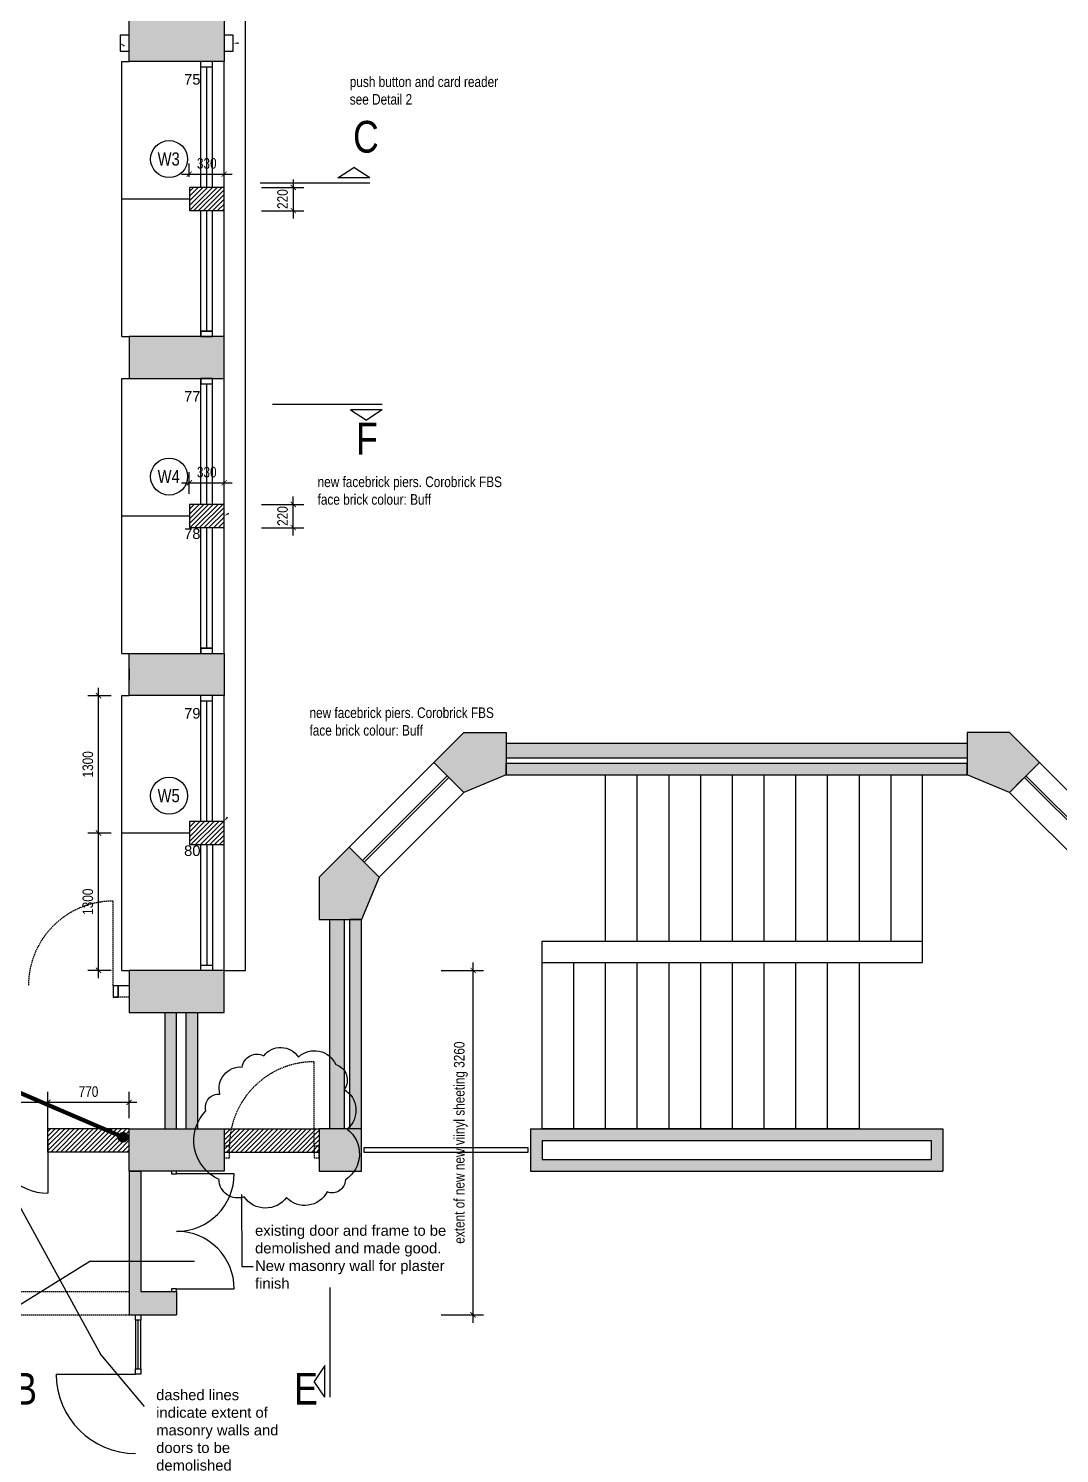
# Model space of a CAD drawing. Header units: millimetres. Extents: x -68315 to 81584, y -44830 to 67795.
# Drawn here: x -35633 to -25875, y 39273 to 52759 of the extents above; entities that cross this region are included whole.
import ezdxf

# ---------------------------------------------------------------- set-up
doc = ezdxf.new("R2010")
doc.units = ezdxf.units.MM
for name, pattern in [('DASHDOT2', [12.7, 6.35, -3.175, 0, -3.175]), ('HIDDEN2', [4.7625, 3.175, -1.5875]), ('PDASHED', [19.05, 12.7, -6.35])]:
    doc.linetypes.add(name, pattern=pattern)
for name, color, linetype in [('AUDIT_I_161205121455-0', 8, 'Continuous'), ('BRICK_WALLS_P4', 1, 'Continuous'), ('COLUMNS_P5', 5, 'Continuous'), ('DOORS_P2', 8, 'Continuous'), ('MSA-CONCRETE', 3, 'Continuous'), ('MSA-DEMOLISH', 8, 'HIDDEN2'), ('MSA-DIMS50', 8, 'Continuous'), ('MSA-DRAINAGE', 4, 'DASHDOT2'), ('MSA-ELEVATION 4', 8, 'Continuous'), ('MSA-FITTING', 5, 'Continuous'), ('MSA-HATCH', 8, 'Continuous'), ('MSA-HATCH ELEV1', 252, 'Continuous'), ('MSA-SECTION LINES', 2, 'Continuous'), ('MSA-TEXT D&W 50', 7, 'Continuous'), ('MSA-TEXT1', 4, 'Continuous'), ('MSA-WALL', 1, 'Continuous'), ('WINDOWS_P2', 4, 'Continuous')]:
    doc.layers.add(name, color=color, linetype=linetype)
doc.layers.get('0').off()
doc.styles.add('Arial 1in100 3mm', font='arial.ttf', dxfattribs={"width": 0.8, "height": 300})
doc.styles.add('Arial 1in50 2mm', font='arial.ttf', dxfattribs={"width": 0.8, "height": 100})
doc.dimstyles.new('DIM-50', dxfattribs={"dimtxt": 100, "dimasz": 50, "dimexe": 100, "dimexo": 100, "dimgap": 50, "dimtad": 1, "dimdec": 0, "dimrnd": 5, "dimzin": 0, "dimdsep": 46, "dimtxsty": 'Arial 1in50 2mm', "dimblk": 'ARCHTICK', "dimcen": 0.09, "dimdle": 75, "dimclrd": 256, "dimclre": 256, "dimclrt": 256, "dimadec": 0, "dimazin": 0, "dimtfac": 1, "dimtdec": 0, "dimtix": 1, "dimtmove": 2, "dimatfit": 3, "dimfxl": 300, "dimfxlon": 1, "dimtolj": 1, "dimtzin": 0, "dimarcsym": 0})

# ---------------------------------------------------------------- blocks, each defined once
blk = doc.blocks.new('_ArchTick')
at = {"color": 0, "linetype": 'ByBlock', "const_width": 0.15}
blk.add_lwpolyline([(-0.5, -0.5), (0.5, 0.5)], dxfattribs=at)
blk = doc.blocks.new('*D4')
at = {"layer": 'MSA-DIMS50', "lineweight": -2, "ltscale": 0.2}
for p, q in [((-34851, 46445), (-35070, 46445)), ((-34970, 45070), (-34970, 46520)), ((-34851, 45145), (-35070, 45145))]:
    blk.add_line(p, q, dxfattribs=at)
at = {"layer": 'MSA-DIMS50', "lineweight": -2, "xscale": 50, "yscale": 50, "zscale": 50}
for p, rotation in [((-34970, 46445), 90), ((-34970, 45145), 270)]:
    blk.add_blockref('_ArchTick', p, dxfattribs=dict(at, rotation=rotation))
at = {"layer": 'MSA-DIMS50', "linetype": 'Continuous', "insert": (-35071, 45795), "char_height": 100, "attachment_point": 5, "rotation": 90, "style": 'Arial 1in50 2mm'}
blk.add_mtext('\\A1;1300', dxfattribs=at)
blk = doc.blocks.new('*D22')
at = {"layer": 'MSA-DIMS50', "lineweight": -2, "ltscale": 0.2}
for p, q in [((-34851, 46445), (-35070, 46445)), ((-34970, 45070), (-34970, 46520)), ((-34851, 45145), (-35070, 45145))]:
    blk.add_line(p, q, dxfattribs=at)
at = {"layer": 'MSA-DIMS50', "lineweight": -2, "xscale": 50, "yscale": 50, "zscale": 50}
for p, rotation in [((-34970, 46445), 90), ((-34970, 45145), 270)]:
    blk.add_blockref('_ArchTick', p, dxfattribs=dict(at, rotation=rotation))
at = {"layer": 'MSA-DIMS50', "linetype": 'Continuous', "insert": (-35071, 45795), "char_height": 100, "attachment_point": 5, "rotation": 90, "style": 'Arial 1in50 2mm'}
blk.add_mtext('\\A1;1300', dxfattribs=at)
blk = doc.blocks.new('*D30')
at = {"layer": 'MSA-DIMS50', "lineweight": -2, "ltscale": 0.2}
for p, q in [((-35450, 42445), (-35450, 42696)), ((-34681, 42445), (-34681, 42696)), ((-34606, 42596), (-35525, 42596))]:
    blk.add_line(p, q, dxfattribs=at)
at = {"layer": 'MSA-DIMS50', "lineweight": -2, "xscale": 50, "yscale": 50, "zscale": 50, "rotation": 180}
blk.add_blockref('_ArchTick', (-35450, 42596), dxfattribs=at)
at = {"layer": 'MSA-DIMS50', "lineweight": -2, "xscale": 50, "yscale": 50, "zscale": 50}
blk.add_blockref('_ArchTick', (-34681, 42596), dxfattribs=at)
at = {"layer": 'MSA-DIMS50', "linetype": 'Continuous', "insert": (-35065, 42697), "char_height": 100, "attachment_point": 5, "style": 'Arial 1in50 2mm'}
blk.add_mtext('\\A1;770', dxfattribs=at)
blk = doc.blocks.new('*D35')
at = {"layer": 'MSA-DIMS50', "lineweight": -2, "ltscale": 0.2}
for p, q in [((-36950, 42445), (-36950, 42696)), ((-35450, 42296), (-35450, 42696)), ((-35375, 42596), (-37025, 42596))]:
    blk.add_line(p, q, dxfattribs=at)
at = {"layer": 'MSA-DIMS50', "lineweight": -2, "xscale": 50, "yscale": 50, "zscale": 50, "rotation": 180}
blk.add_blockref('_ArchTick', (-36950, 42596), dxfattribs=at)
at = {"layer": 'MSA-DIMS50', "lineweight": -2, "xscale": 50, "yscale": 50, "zscale": 50}
blk.add_blockref('_ArchTick', (-35450, 42596), dxfattribs=at)
at = {"layer": 'MSA-DIMS50', "linetype": 'Continuous', "insert": (-36200, 42697), "char_height": 100, "attachment_point": 5, "style": 'Arial 1in50 2mm'}
blk.add_mtext('\\A1;1500', dxfattribs=at)
blk = doc.blocks.new('*D57')
at = {"layer": 'MSA-DIMS50', "lineweight": -2, "ltscale": 0.2}
for p, q in [((-31726, 43845), (-31326, 43845)), ((-31426, 43920), (-31426, 40510)), ((-31726, 40585), (-31326, 40585))]:
    blk.add_line(p, q, dxfattribs=at)
at = {"layer": 'MSA-DIMS50', "lineweight": -2, "xscale": 50, "yscale": 50, "zscale": 50}
for p, rotation in [((-31426, 43845), 90), ((-31426, 40585), 270)]:
    blk.add_blockref('_ArchTick', p, dxfattribs=dict(at, rotation=rotation))
at = {"layer": 'MSA-DIMS50', "linetype": 'Continuous', "insert": (-31541, 42215), "char_height": 100, "attachment_point": 5, "rotation": 90, "style": 'Arial 1in50 2mm'}
blk.add_mtext('\\A1;extent of new new viinyl sheeting 3260', dxfattribs=at)
blk = doc.blocks.new('*D63')
at = {"layer": 'MSA-DIMS50', "lineweight": -2, "ltscale": 0.2}
for p, q in [((-34111, 51355), (-34111, 51481)), ((-33781, 51355), (-33781, 51481)), ((-34186, 51381), (-33706, 51381))]:
    blk.add_line(p, q, dxfattribs=at)
at = {"layer": 'MSA-DIMS50', "lineweight": -2, "xscale": 50, "yscale": 50, "zscale": 50, "rotation": 180}
blk.add_blockref('_ArchTick', (-34111, 51381), dxfattribs=at)
at = {"layer": 'MSA-DIMS50', "lineweight": -2, "xscale": 50, "yscale": 50, "zscale": 50}
blk.add_blockref('_ArchTick', (-33781, 51381), dxfattribs=at)
at = {"layer": 'MSA-DIMS50', "linetype": 'Continuous', "insert": (-33946, 51482), "char_height": 100, "attachment_point": 5, "style": 'Arial 1in50 2mm'}
blk.add_mtext('\\A1;330', dxfattribs=at)
blk = doc.blocks.new('*D64')
at = {"layer": 'MSA-DIMS50', "lineweight": -2, "ltscale": 0.2}
for p, q in [((-34111, 48355), (-34111, 48559)), ((-33781, 48355), (-33781, 48559)), ((-34186, 48459), (-33706, 48459))]:
    blk.add_line(p, q, dxfattribs=at)
at = {"layer": 'MSA-DIMS50', "lineweight": -2, "xscale": 50, "yscale": 50, "zscale": 50, "rotation": 180}
blk.add_blockref('_ArchTick', (-34111, 48459), dxfattribs=at)
at = {"layer": 'MSA-DIMS50', "lineweight": -2, "xscale": 50, "yscale": 50, "zscale": 50}
blk.add_blockref('_ArchTick', (-33781, 48459), dxfattribs=at)
at = {"layer": 'MSA-DIMS50', "linetype": 'Continuous', "insert": (-33946, 48560), "char_height": 100, "attachment_point": 5, "style": 'Arial 1in50 2mm'}
blk.add_mtext('\\A1;330', dxfattribs=at)
blk = doc.blocks.new('*D65')
at = {"layer": 'MSA-DIMS50', "lineweight": -2, "ltscale": 0.2}
for p, q in [((-33427, 51255), (-33027, 51255)), ((-33127, 51330), (-33127, 50960)), ((-33427, 51035), (-33027, 51035))]:
    blk.add_line(p, q, dxfattribs=at)
at = {"layer": 'MSA-DIMS50', "lineweight": -2, "xscale": 50, "yscale": 50, "zscale": 50}
for p, rotation in [((-33127, 51255), 270), ((-33127, 51035), 90)]:
    blk.add_blockref('_ArchTick', p, dxfattribs=dict(at, rotation=rotation))
at = {"layer": 'MSA-DIMS50', "linetype": 'Continuous', "insert": (-33228, 51145), "char_height": 100, "attachment_point": 5, "rotation": 90, "style": 'Arial 1in50 2mm'}
blk.add_mtext('\\A1;220', dxfattribs=at)
blk = doc.blocks.new('*D66')
at = {"layer": 'MSA-DIMS50', "lineweight": -2, "ltscale": 0.2}
for p, q in [((-33127, 47960), (-33127, 48330)), ((-33427, 48255), (-33027, 48255)), ((-33427, 48035), (-33027, 48035))]:
    blk.add_line(p, q, dxfattribs=at)
at = {"layer": 'MSA-DIMS50', "lineweight": -2, "xscale": 50, "yscale": 50, "zscale": 50}
for p, rotation in [((-33127, 48255), 270), ((-33127, 48035), 90)]:
    blk.add_blockref('_ArchTick', p, dxfattribs=dict(at, rotation=rotation))
at = {"layer": 'MSA-DIMS50', "linetype": 'Continuous', "insert": (-33228, 48145), "char_height": 100, "attachment_point": 5, "rotation": 90, "style": 'Arial 1in50 2mm'}
blk.add_mtext('\\A1;220', dxfattribs=at)
blk = doc.blocks.new('*D82')
at = {"layer": 'MSA-DIMS50', "lineweight": -2, "ltscale": 0.2}
for p, q in [((-34970, 43770), (-34970, 45220)), ((-34851, 45145), (-35070, 45145)), ((-34851, 43845), (-35070, 43845))]:
    blk.add_line(p, q, dxfattribs=at)
at = {"layer": 'MSA-DIMS50', "lineweight": -2, "xscale": 50, "yscale": 50, "zscale": 50}
for p, rotation in [((-34970, 45145), 90), ((-34970, 43845), 270)]:
    blk.add_blockref('_ArchTick', p, dxfattribs=dict(at, rotation=rotation))
at = {"layer": 'MSA-DIMS50', "linetype": 'Continuous', "insert": (-35071, 44495), "char_height": 100, "attachment_point": 5, "rotation": 90, "style": 'Arial 1in50 2mm'}
blk.add_mtext('\\A1;1300', dxfattribs=at)

msp = doc.modelspace()

# ---------------------------------------------------------------- hatches: boundary and pattern name
at = {"layer": 'MSA-ELEVATION 4', "ltscale": 0.2}
h = msp.add_hatch(color=10, dxfattribs=at)
h.dxf.hatch_style = 1
edge = h.paths.add_edge_path()
edge.add_arc((-34738.2, 42266.5), 46.3, 0, 360)
at = {"layer": 'MSA-HATCH', "ltscale": 0.2}
h = msp.add_hatch(dxfattribs=at)
h.set_pattern_fill('ANSI31', color=10, scale=10)
h.set_pattern_definition([(45, (-111707.39, 24448.607), (-22.45064, 22.45064), [])])
h.paths.add_polyline_path([(-33890.6, 45035.5), (-33780.6, 45035.5), (-33780.6, 45255.5), (-34110.6, 45255.5), (-34110.6, 45035.5)])
h.paths.add_polyline_path([(-34110.6, 48035.5), (-33780.6, 48035.5), (-33780.6, 48255.5), (-34110.6, 48255.5)])
h.paths.add_polyline_path([(-34110.6, 51035.5), (-33780.6, 51035.5), (-33780.6, 51255.5), (-34110.6, 51255.5)])
h.paths.add_polyline_path([(-34110.6, 57010.5), (-33780.6, 57010.5), (-33780.6, 57230.5), (-34110.6, 57230.5)])
h = msp.add_hatch(dxfattribs=at)
h.set_pattern_fill('ANSI31', color=10, scale=10)
h.set_pattern_definition([(45, (-111886.89, -101378.395), (-22.45064, 22.45064), [])])
h.paths.add_polyline_path([(-36949.6, 42143), (-37169.6, 42143), (-37169.6, 40805.5), (-37059.6, 40805.5), (-37059.6, 42143)])
h.paths.add_polyline_path([(-34680.6, 42345.5), (-35449.6, 42345.5), (-35449.6, 42125.5), (-35149.6, 42125.5), (-34680.6, 42125.5)])
h.paths.add_polyline_path([(-36949.6, 42345.5), (-37169.6, 42345.5), (-37169.6, 42143), (-36949.6, 42143)])
h = msp.add_hatch(dxfattribs=at)
h.set_pattern_fill('ANSI31', color=10, scale=10)
h.set_pattern_definition([(45, (-114407.39, -105918.393), (-22.4506403, 22.4506403), [])])
h.paths.add_polyline_path([(-32930.6, 42345.5), (-33713.4, 42345.5, 0.0520031), (-33730.6, 42180.4), (-33730.6, 42125.4), (-32930.6, 42125.4), (-32930.6, 42180.4)])
h.paths.add_polyline_path([(-32880.6, 42180.4), (-32930.6, 42180.4), (-32930.6, 42125.4), (-32880.6, 42125.4)])
h.paths.add_polyline_path([(-32880.6, 42345.5), (-32930.6, 42345.5), (-32930.6, 42180.4), (-32880.6, 42180.4)])
h.paths.add_polyline_path([(-33730.6, 42180.4), (-33780.6, 42180.4), (-33780.6, 42125.4), (-33730.6, 42125.4)])
h.paths.add_polyline_path([(-33713.4, 42345.5), (-33780.6, 42345.5), (-33780.6, 42180.4), (-33730.6, 42180.4, -0.0520031)])
at = {"layer": 'MSA-HATCH ELEV1', "ltscale": 0.2}
h = msp.add_hatch(color=256, dxfattribs=at)
h.dxf.hatch_style = 1
h.paths.add_polyline_path([(-45680.6, 58845.5), (-46580.6, 58845.5), (-46580.6, 58445.5), (-45680.6, 58445.5)])
h.paths.add_polyline_path([(-45680.6, 55845.5), (-46580.6, 55845.5), (-46580.6, 55445.5), (-45680.6, 55445.5)])
h.paths.add_polyline_path([(-45680.6, 52845.5), (-46580.6, 52845.5), (-46580.6, 52445.5), (-45680.6, 52445.5)])
h.paths.add_polyline_path([(-45680.6, 49845.5), (-46580.6, 49845.5), (-46580.6, 49445.5), (-45680.6, 49445.5)])
h.paths.add_polyline_path([(-45680.6, 46845.5), (-46580.6, 46845.5), (-46580.6, 46445.5), (-45806.6, 46445.5), (-45806.6, 46445.5), (-45730.6, 46445.5), (-45680.6, 46445.5)])
h.paths.add_polyline_path([(-45680.6, 43845.5), (-45730.6, 43845.5), (-45730.6, 43845.5), (-45806.6, 43845.5), (-46580.6, 43845.5), (-46580.6, 43445.5), (-45806.6, 43445.5), (-45806.6, 43445.5), (-45730.6, 43445.5), (-45680.6, 43445.5)])
h.paths.add_polyline_path([(-45680.6, 40845.5), (-46580.6, 40845.5), (-46580.6, 40445.5), (-45680.6, 40445.5)])
h.paths.add_polyline_path([(-33780.6, 42345.5), (-34680.6, 42345.5), (-34680.6, 41945.5), (-33780.6, 41945.5)])
h.paths.add_polyline_path([(-33780.6, 43845.5), (-34680.6, 43845.5), (-34680.6, 43445.5), (-33780.6, 43445.5)])
h.paths.add_polyline_path([(-33780.6, 46845.5), (-34680.6, 46845.5), (-34680.6, 46445.5), (-33780.6, 46445.5)])
h.paths.add_polyline_path([(-33780.6, 49845.5), (-34680.6, 49845.5), (-34680.6, 49445.5), (-33780.6, 49445.5)])
h.paths.add_polyline_path([(-33780.6, 52845.5), (-34680.6, 52845.5), (-34680.6, 52445.5), (-33780.6, 52445.5)])
h.paths.add_polyline_path([(-33780.6, 55845.5), (-34680.6, 55845.5), (-34680.6, 55445.5), (-33780.6, 55445.5)])
h.paths.add_polyline_path([(-33930.6, 58845.5), (-34830.6, 58845.5), (-34830.6, 58445.5), (-33930.6, 58445.5)])
h = msp.add_hatch(color=256, dxfattribs=at)
h.dxf.hatch_style = 1
h.paths.add_polyline_path([(-46580.6, 38100.5), (-46980.6, 38100.5), (-46980.6, 37800.5), (-46580.6, 37800.5)])
h.paths.add_polyline_path([(-45980.6, 38100.5), (-46580.6, 38100.5), (-46580.6, 37800.5), (-45980.6, 37800.5)])
h.paths.add_polyline_path([(-45980.6, 37745.5), (-46580.6, 37745.5), (-46580.6, 37445.5), (-46180.6, 37445.5), (-45980.6, 37445.5)])
h.paths.add_polyline_path([(-33780.6, 38100.5), (-38880.6, 38100.5), (-38880.6, 37800.5), (-33780.6, 37800.5)])
h.paths.add_polyline_path([(-33780.6, 37745.5), (-38880.6, 37745.5), (-38880.6, 37445.5), (-33780.6, 37445.5)])
h.paths.add_polyline_path([(-32480.6, 37845.5), (-32880.6, 37845.5), (-32880.6, 37445.5), (-32770.6, 37445.5), (-32480.6, 37445.5)])
h.paths.add_polyline_path([(-32480.6, 42345.5), (-32880.6, 42345.5), (-32880.6, 41945.5), (-32480.6, 41945.5)])
h.paths.add_polyline_path([(-32640.6, 44328.3), (-32780.6, 44328.3), (-32780.6, 42345.5), (-32640.6, 42345.5)])
h.paths.add_polyline_path([(-32480.6, 44328.3), (-32590.6, 44328.3), (-32590.6, 42345.5), (-32480.6, 42345.5)])
h.paths.add_polyline_path([(-32314.9, 44728.3), (-32597.8, 45011.2), (-32880.6, 44728.3), (-32880.6, 44328.3), (-32480.6, 44328.3)])
h.paths.add_polyline_path([(-31113.5, 46095.5), (-31513.5, 46095.5), (-31796.3, 45812.6), (-31513.5, 45529.8), (-31113.5, 45695.5)])
h.paths.add_polyline_path([(-26747.8, 45995.5), (-31113.5, 45995.5), (-31113.5, 45855.5), (-26747.8, 45855.5)])
h.paths.add_polyline_path([(-26747.8, 45805.5), (-31113.5, 45805.5), (-31113.5, 45695.5), (-26747.8, 45695.5)])
h.paths.add_polyline_path([(-26064.9, 45812.6), (-26347.8, 46095.5), (-26747.8, 46095.5), (-26747.8, 45695.5), (-26347.8, 45529.8)])
h.paths.add_polyline_path([(-26980.6, 42345.5), (-30880.6, 42345.5), (-30880.6, 41945.5), (-26980.6, 41945.5)])
h.paths.add_polyline_path([(-27090.6, 42235.5), (-27090.6, 42055.5), (-30770.6, 42055.5), (-30770.6, 42235.5)], flags=16)
h.paths.add_polyline_path([(-24980.6, 42345.5), (-25380.6, 42345.5), (-25380.6, 41945.5), (-24980.6, 41945.5)])
h = msp.add_hatch(color=256, dxfattribs=at)
h.dxf.hatch_style = 1
h.paths.add_polyline_path([(-48730.6, 40805.5), (-48980.6, 40805.5), (-48980.6, 40585.5), (-48730.6, 40585.5)])
h.paths.add_polyline_path([(-47730.6, 40805.5), (-48730.6, 40805.5), (-48730.6, 40585.5), (-47730.6, 40585.5)])
h.paths.add_polyline_path([(-46580.6, 40805.5), (-47730.6, 40805.5), (-47730.6, 40585.5), (-46580.6, 40585.5)])
h.paths.add_polyline_path([(-40785.6, 40805.5), (-45680.6, 40805.5), (-45680.6, 40585.5), (-40785.6, 40585.5)])
h.paths.add_polyline_path([(-37059.6, 40805.5), (-37169.6, 40805.5), (-37169.6, 43700.5), (-37627.6, 43700.5), (-37627.6, 43590.5), (-37279.6, 43590.5), (-37279.6, 42915.5), (-38875.6, 42915.5), (-38875.6, 43590.5), (-38527.6, 43590.5), (-38527.6, 43700.5), (-38985.6, 43700.5), (-38985.6, 41905.5), (-38875.6, 41905.5), (-38875.6, 42805.5), (-37279.6, 42805.5), (-37279.6, 40805.5), (-39185.6, 40805.5), (-39185.6, 40585.5), (-37059.6, 40585.5)])
h.paths.add_polyline_path([(-34230.6, 40805.5), (-34280.6, 40805.5), (-34570.6, 40805.5), (-34570.6, 41945.5), (-34680.6, 41945.5), (-34680.6, 40585.5), (-34230.6, 40585.5)])
h.paths.add_polyline_path([(-34230.6, 43445.5), (-34340.6, 43445.5), (-34340.6, 42345.5), (-34230.6, 42345.5)])
h.paths.add_polyline_path([(-34030.6, 43445.5), (-34140.6, 43445.5), (-34140.6, 42345.5), (-34030.6, 42345.5)])

# ---------------------------------------------------------------- linework, layer by layer
at = {"layer": 'AUDIT_I_161205121455-0', "linetype": 'Continuous'}
for p, q in [((-30170.6, 45695.5), (-27170.6, 45695.5)), ((-30170.6, 44120.5), (-30170.6, 45695.5)), ((-29870.6, 44120.5), (-29870.6, 45695.5)), ((-29570.6, 44120.5), (-29570.6, 45695.5)), ((-29270.6, 44120.5), (-29270.6, 45695.5)), ((-28970.6, 44120.5), (-28970.6, 45695.5)), ((-28670.6, 44120.5), (-28670.6, 45695.5)), ((-28370.6, 44120.5), (-28370.6, 45695.5)), ((-28070.6, 44120.5), (-28070.6, 45695.5)), ((-27770.6, 45695.5), (-27770.6, 44120.5)), ((-27470.6, 45695.5), (-27470.6, 44120.5)), ((-27170.6, 44120.5), (-27170.6, 45695.5)), ((-30470.6, 42345.5), (-30470.6, 43920.5)), ((-30170.6, 42345.5), (-30170.6, 43920.5)), ((-29870.6, 42345.5), (-29870.6, 43920.5)), ((-29570.6, 42345.5), (-29570.6, 43920.5)), ((-29270.6, 42345.5), (-29270.6, 43920.5)), ((-28970.6, 42345.5), (-28970.6, 43920.5)), ((-28670.6, 42345.5), (-28670.6, 43920.5)), ((-28370.6, 42345.5), (-28370.6, 43920.5)), ((-28070.6, 42345.5), (-28070.6, 43920.5))]:
    msp.add_line(p, q, dxfattribs=at)
for points in [[(-30770.6, 43920.5), (-30770.6, 44120.5), (-27170.6, 44120.5)], [(-27770.6, 43920.5), (-27170.6, 43920.5), (-27170.6, 44120.5)], [(-27770.6, 42345.5), (-30770.6, 42345.5), (-30770.6, 43920.5), (-27770.6, 43920.5), (-27770.6, 42345.5)], [(-30905.6, 42170.5), (-30905.6, 42120.5), (-32455.6, 42120.5), (-32455.6, 42170.5), (-30905.6, 42170.5)]]:
    msp.add_lwpolyline(points, dxfattribs=at)
at = {"layer": 'BRICK_WALLS_P4', "linetype": 'Continuous'}
for p, q in [((-34680.6, 46700.5), (-34680.6, 46590.5)), ((-34680.6, 46700.5), (-34680.6, 46590.5)), ((-31113.5, 45805.5), (-26747.8, 45805.5)), ((-31113.5, 45695.5), (-31113.5, 45805.5)), ((-26747.8, 45695.5), (-26747.8, 45805.5)), ((-31113.5, 45695.5), (-26747.8, 45695.5)), ((-32590.6, 42345.5), (-32590.6, 44328.3)), ((-32480.6, 44328.3), (-32590.6, 44328.3)), ((-32480.6, 42345.5), (-32480.6, 44328.3)), ((-34340.6, 42345.5), (-34340.6, 43445.5)), ((-34340.6, 43445.5), (-34230.6, 43445.5)), ((-34230.6, 42345.5), (-34230.6, 43445.5)), ((-34140.6, 42345.5), (-34140.6, 43445.5)), ((-34140.6, 43445.5), (-34030.6, 43445.5)), ((-34030.6, 42345.5), (-34030.6, 43445.5)), ((-34340.6, 42345.5), (-34230.6, 42345.5)), ((-34140.6, 42345.5), (-34030.6, 42345.5)), ((-32480.6, 42345.5), (-32590.6, 42345.5)), ((-30880.6, 42345.5), (-26980.6, 42345.5)), ((-30880.6, 42345.5), (-30880.6, 41945.5)), ((-30770.6, 42235.5), (-27090.6, 42235.5)), ((-30770.6, 42235.5), (-30770.6, 42055.5)), ((-27090.6, 42235.5), (-27090.6, 42055.5)), ((-26980.6, 42345.5), (-26980.6, 41945.5)), ((-34680.6, 41945.5), (-34680.6, 40585.5)), ((-34680.6, 41945.5), (-34570.6, 41945.5)), ((-34570.6, 41945.5), (-34570.6, 40805.5)), ((-30880.6, 41945.5), (-26980.6, 41945.5)), ((-30770.6, 42055.5), (-27090.6, 42055.5)), ((-34570.6, 40805.5), (-34230.6, 40805.5)), ((-34230.6, 40805.5), (-34230.6, 40585.5)), ((-34680.6, 40585.5), (-34230.6, 40585.5))]:
    msp.add_line(p, q, dxfattribs=at)
at = {"layer": 'COLUMNS_P5', "linetype": 'Continuous'}
for p, q in [((-31513.5, 46095.5), (-31796.3, 45812.6)), ((-31513.5, 46095.5), (-31113.5, 46095.5)), ((-31113.5, 46095.5), (-31113.5, 45695.5)), ((-31113.5, 45995.5), (-26747.8, 45995.5)), ((-26747.8, 46095.5), (-26747.8, 45695.5)), ((-26347.8, 46095.5), (-26747.8, 46095.5)), ((-26347.8, 46095.5), (-26064.9, 45812.6)), ((-31113.5, 45855.5), (-26747.8, 45855.5)), ((-31796.3, 45812.6), (-31513.5, 45529.8)), ((-26064.9, 45812.6), (-26347.8, 45529.8)), ((-31113.5, 45695.5), (-31513.5, 45529.8)), ((-26347.8, 45529.8), (-26747.8, 45695.5)), ((-32880.6, 44728.3), (-32597.8, 45011.2)), ((-32597.8, 45011.2), (-32314.9, 44728.3)), ((-32880.6, 44728.3), (-32880.6, 44328.3)), ((-32314.9, 44728.3), (-32480.6, 44328.3)), ((-32880.6, 44478.3), (-32880.6, 44345.5)), ((-32880.6, 44328.3), (-32480.6, 44328.3)), ((-32780.6, 42345.5), (-32780.6, 44328.3)), ((-32640.6, 42345.5), (-32640.6, 44328.3))]:
    msp.add_line(p, q, dxfattribs=at)
for points in [[(-33780.6, 52845.5), (-33780.6, 52445.5), (-34680.6, 52445.5), (-34680.6, 52845.5), (-33780.6, 52845.5)], [(-33780.6, 52845.5), (-33780.6, 52445.5), (-34680.6, 52445.5), (-34680.6, 52845.5), (-33780.6, 52845.5)], [(-33780.6, 49445.5), (-33780.6, 49845.5), (-34680.6, 49845.5), (-34680.6, 49445.5), (-33780.6, 49445.5)], [(-33780.6, 49445.5), (-33780.6, 49845.5), (-34680.6, 49845.5), (-34680.6, 49445.5), (-33780.6, 49445.5)], [(-33780.6, 46845.5), (-33780.6, 46445.5), (-34680.6, 46445.5), (-34680.6, 46845.5), (-33780.6, 46845.5)], [(-33780.6, 46845.5), (-33780.6, 46445.5), (-34680.6, 46445.5), (-34680.6, 46845.5), (-33780.6, 46845.5)], [(-33780.6, 43445.5), (-33780.6, 43845.5), (-34680.6, 43845.5), (-34680.6, 43445.5), (-33780.6, 43445.5)], [(-33780.6, 42345.5), (-33780.6, 41945.5), (-34680.6, 41945.5), (-34680.6, 42345.5), (-33780.6, 42345.5)], [(-32480.6, 42345.5), (-32880.6, 42345.5), (-32880.6, 41945.5), (-32480.6, 41945.5), (-32480.6, 42345.5)]]:
    msp.add_lwpolyline(points, dxfattribs=at)
at = {"layer": 'DOORS_P2', "linetype": 'Continuous'}
for p, q in [((-33685.6, 41920.5), (-34230.6, 41920.5)), ((-34230.6, 40830.5), (-33685.6, 40830.5)), ((-34620.6, 40535.5), (-34620.6, 40073)), ((-34595.6, 40073), (-34595.6, 40535.5)), ((-34570.6, 40073), (-34570.6, 40535.5)), ((-35370.6, 40023), (-34620.6, 40023))]:
    msp.add_line(p, q, dxfattribs=at)
for points in [[(-34230.6, 41920.5), (-34230.6, 41945.5), (-34280.6, 41945.5), (-34280.6, 41920.5), (-34230.6, 41920.5)], [(-34230.6, 40805.5), (-34230.6, 40830.5), (-34280.6, 40830.5), (-34280.6, 40805.5), (-34230.6, 40805.5)], [(-34620.6, 40535.5), (-34620.6, 40585.5), (-34570.6, 40585.5), (-34570.6, 40535.5), (-34620.6, 40535.5)], [(-34620.6, 40023), (-34620.6, 40073), (-34570.6, 40073), (-34570.6, 40023), (-34620.6, 40023)]]:
    msp.add_lwpolyline(points, dxfattribs=at)
for centre, radius, start, end in [((-34230.6, 41920.5), 545, 270, 0), ((-34230.6, 40830.5), 545, 0, 90), ((-34620.6, 40023), 750, 180, 270)]:
    msp.add_arc(centre, radius, start, end, dxfattribs=at)
at = {"layer": 'MSA-CONCRETE', "ltscale": 0.2}
msp.add_lwpolyline([(-33953.7, 42516.2, -0.5205671), (-33821.4, 42674.8, -0.5205671), (-33609.7, 42930.4, -0.5205671), (-33406.9, 43036.2, -0.5205671), (-33077.6, 43024.4, -0.5205671), (-32724.1, 42953.6, -0.5205671), (-32644.7, 42718.6, -0.5205671), (-32618.3, 42342.6, -0.5205671), (-32633, 41863.7, -0.5205671), (-32806.4, 41749.1, -0.5205671), (-33191.5, 41696.2, -0.5205671), (-33591.3, 41702.1, -0.5205671), (-33829.5, 41866.6, -0.5205671)], format="xyb", close=True, dxfattribs=at)
at = {"layer": 'MSA-DEMOLISH', "linetype": 'PDASHED'}
for p, q in [((-34832.9, 43700.5), (-34832.9, 44500.5)), ((-34680.6, 43590.5), (-34832.9, 43590.5)), ((-32930.6, 42180.4), (-32930.6, 42980.4)), ((-37059.6, 40805.5), (-34680.6, 40805.5)), ((-37059.6, 40585.5), (-34680.6, 40585.5))]:
    msp.add_line(p, q, dxfattribs=at)
at = {"layer": 'MSA-DEMOLISH', "linetype": 'Continuous'}
for p, q in [((-34680.6, 43700.5), (-34832.9, 43700.5)), ((-34782.9, 43700.5), (-34782.9, 43590.5))]:
    msp.add_line(p, q, dxfattribs=at)
msp.add_lwpolyline([(-34782.9, 43700.5), (-34832.9, 43700.5), (-34832.9, 43590.5), (-34782.9, 43590.5), (-34782.9, 43700.5)], dxfattribs=at)
at = {"layer": 'MSA-DEMOLISH', "linetype": 'PDASHED'}
for points in [[(-33730.6, 42180.4), (-33780.6, 42180.4), (-33780.6, 42070.4), (-33730.6, 42070.4), (-33730.6, 42180.4)], [(-32880.6, 42180.4), (-32930.6, 42180.4), (-32930.6, 42070.4), (-32880.6, 42070.4), (-32880.6, 42180.4)]]:
    msp.add_lwpolyline(points, dxfattribs=at)
for centre in [(-34832.9, 43700.5), (-32930.6, 42180.4)]:
    msp.add_arc(centre, 800, 90, 180, dxfattribs=at)
at = {"layer": 'MSA-DRAINAGE', "color": 72, "lineweight": 200, "ltscale": 2, "const_width": 40}
msp.add_lwpolyline([(-36564.4, 43052.6), (-34738.2, 42266.5)], dxfattribs=at)
at = {"layer": 'MSA-ELEVATION 4', "linetype": 'Continuous'}
msp.add_line((-33580.6, 43845.5), (-33580.6, 58395.5), dxfattribs=at)
msp.add_line((-33580.6, 43845.5), (-33580.6, 58395.5), dxfattribs=at)
at = {"layer": 'MSA-ELEVATION 4', "ltscale": 0.2}
msp.add_line((-33780.6, 43845.5), (-33580.6, 43845.5), dxfattribs=at)
at = {"layer": 'MSA-ELEVATION 4', "color": 10, "ltscale": 0.2}
msp.add_circle((-34738.2, 42266.5), 46.3, dxfattribs=at)
at = {"layer": 'MSA-FITTING', "ltscale": 0.2}
for p, q in [((-34750.6, 52445.5), (-34680.6, 52445.5)), ((-34750.6, 49845.5), (-34750.6, 52445.5)), ((-34110.6, 51145.5), (-34750.6, 51145.5)), ((-34750.6, 49845.5), (-34680.6, 49845.5)), ((-34750.6, 49845.5), (-34680.6, 49845.5)), ((-34750.6, 46845.5), (-34750.6, 49445.5)), ((-34750.6, 49445.5), (-34680.6, 49445.5)), ((-34750.6, 49445.5), (-34680.6, 49445.5)), ((-34750.6, 48145.5), (-34110.6, 48145.5)), ((-34750.6, 46845.5), (-34680.6, 46845.5)), ((-34750.6, 46845.5), (-34680.6, 46845.5)), ((-34750.6, 43845.5), (-34750.6, 46445.5)), ((-34750.6, 46445.5), (-34680.6, 46445.5)), ((-34750.6, 43845.5), (-34750.6, 46445.5)), ((-34750.6, 46445.5), (-34680.6, 46445.5)), ((-34750.6, 45145.5), (-34110.6, 45145.5)), ((-34750.6, 43845.5), (-34680.6, 43845.5))]:
    msp.add_line(p, q, dxfattribs=at)
at = {"layer": 'MSA-SECTION LINES', "ltscale": 0.2}
for p, q in [((-32703.7, 51344.5), (-32553.7, 51444.5)), ((-32403.7, 51344.5), (-32553.7, 51444.5)), ((-32403.7, 51344.5), (-32553.7, 51444.5)), ((-32403.7, 51294.5), (-33441.6, 51294.5)), ((-32403.7, 51344.5), (-32703.7, 51344.5)), ((-32284.7, 49201.5), (-33322.6, 49201.5)), ((-32284.7, 49151.5), (-32584.7, 49151.5)), ((-32584.7, 49151.5), (-32434.7, 49051.5)), ((-32584.7, 49151.5), (-32434.7, 49051.5)), ((-32284.7, 49151.5), (-32434.7, 49051.5)), ((-32284.7, 49151.5), (-32434.7, 49051.5)), ((-32777.9, 39804.7), (-32777.9, 40842.5)), ((-32827.9, 40104.7), (-32927.9, 39954.7)), ((-32827.9, 39804.7), (-32827.9, 40104.7)), ((-32827.9, 39804.7), (-32927.9, 39954.7)), ((-32827.9, 39804.7), (-32927.9, 39954.7))]:
    msp.add_line(p, q, dxfattribs=at)
for points in [[(-34766.5, 52545.5), (-34680.6, 52545.5), (-34680.6, 52695.5), (-34766.5, 52695.5)], [(-33780.6, 52545.5), (-33694.8, 52545.5), (-33694.8, 52695.5), (-33780.6, 52695.5)], [(-34000.6, 49845.5), (-33890.6, 49845.5), (-33890.6, 49895.5), (-34000.6, 49895.5)], [(-34000.6, 49395.5), (-33890.6, 49395.5), (-33890.6, 49445.5), (-34000.6, 49445.5)], [(-34000.6, 46845.5), (-33890.6, 46845.5), (-33890.6, 46895.5), (-34000.6, 46895.5)]]:
    msp.add_lwpolyline(points, close=True, dxfattribs=at)
at = {"layer": 'MSA-TEXT D&W 50'}
for centre in [(-34302.2, 51523.5), (-34302.2, 48518.1), (-34302.2, 45498.5)]:
    msp.add_circle(centre, 175, dxfattribs=at)
at = {"layer": 'MSA-TEXT1', "ltscale": 0.2}
msp.add_lwpolyline([(-35449.6, 42235.5), (-35449.6, 41735.5)], dxfattribs=at)
msp.add_arc((-35449.6, 42235.5), 500, 172.71756, 270, dxfattribs=at)
at = {"layer": 'MSA-WALL', "ltscale": 0.2}
for p, q in [((-34680.6, 42345.5), (-35449.6, 42345.5)), ((-35449.6, 42125.5), (-35449.6, 42345.5)), ((-34680.6, 42125.5), (-35449.6, 42125.5))]:
    msp.add_line(p, q, dxfattribs=at)
for points in [[(-34110.6, 51035.5), (-33780.6, 51035.5), (-33780.6, 51255.5), (-34110.6, 51255.5)], [(-34110.6, 48035.5), (-33780.6, 48035.5), (-33780.6, 48255.5), (-34110.6, 48255.5)], [(-34110.6, 45035.5), (-33780.6, 45035.5), (-33780.6, 45255.5), (-34110.6, 45255.5)]]:
    msp.add_lwpolyline(points, close=True, dxfattribs=at)
for points in [[(-33780.6, 42345.5), (-32880.6, 42345.5)], [(-33780.6, 42125.4), (-32880.6, 42125.4)]]:
    msp.add_lwpolyline(points, dxfattribs=at)
at = {"layer": 'WINDOWS_P2', "linetype": 'Continuous'}
for p, q in [((-34000.6, 51255.5), (-34000.6, 52445.5)), ((-34000.6, 51255.5), (-34000.6, 52445.5)), ((-34000.6, 52395.5), (-33890.6, 52395.5)), ((-33945.6, 51255.5), (-33945.6, 52395.5)), ((-33890.6, 51255.5), (-33890.6, 52445.5)), ((-33780.6, 49845.5), (-33780.6, 52445.5)), ((-34000.6, 49845.5), (-34000.6, 51035.5)), ((-34000.6, 49845.5), (-34000.6, 51035.5)), ((-33945.6, 49895.5), (-33945.6, 51035.5)), ((-33890.6, 49845.5), (-33890.6, 51035.5)), ((-34000.6, 49845.5), (-34000.6, 49895.5)), ((-34000.6, 49895.5), (-33890.6, 49895.5)), ((-34000.6, 49895.5), (-33890.6, 49895.5)), ((-34000.6, 49395.5), (-34000.6, 49445.5)), ((-34000.6, 48255.5), (-34000.6, 49445.5)), ((-34000.6, 49395.5), (-33890.6, 49395.5)), ((-34000.6, 49395.5), (-33890.6, 49395.5)), ((-33945.6, 48255.5), (-33945.6, 49395.5)), ((-33890.6, 48255.5), (-33890.6, 49445.5)), ((-33780.6, 46845.5), (-33780.6, 49445.5)), ((-34000.6, 46845.5), (-34000.6, 48035.5)), ((-33945.6, 46895.5), (-33945.6, 48035.5)), ((-33890.6, 46845.5), (-33890.6, 48035.5)), ((-34000.6, 46845.5), (-34000.6, 46895.5)), ((-34000.6, 46895.5), (-33890.6, 46895.5)), ((-34000.6, 46895.5), (-33890.6, 46895.5)), ((-33920.6, 46445.5), (-34030.6, 46445.5)), ((-33920.6, 46445.5), (-34030.6, 46445.5)), ((-34000.6, 45255.5), (-34000.6, 46445.5)), ((-34000.6, 46395.5), (-33890.6, 46395.5)), ((-33945.6, 45255.5), (-33945.6, 46395.5)), ((-33890.6, 45255.5), (-33890.6, 46445.5)), ((-33780.6, 43845.5), (-33780.6, 46445.5)), ((-33780.6, 43845.5), (-33780.6, 46445.5)), ((-25263.5, 45011.2), (-26064.9, 45812.6)), ((-31669, 45685.4), (-32470.5, 44883.9)), ((-32456.4, 44869.7), (-31654.9, 45671.2)), ((-31640.8, 45657.1), (-31513.5, 45529.8)), ((-26220.5, 45657.1), (-26347.8, 45529.8)), ((-25404.9, 44869.7), (-26206.4, 45671.2)), ((-26192.2, 45685.4), (-25390.8, 44883.9)), ((-25546.3, 44728.3), (-26347.8, 45529.8)), ((-34000.6, 43845.5), (-34000.6, 45035.5)), ((-33945.6, 45035.5), (-33945.6, 43895.5)), ((-33890.6, 45035.5), (-33890.6, 43845.5)), ((-33920.6, 43845.5), (-34030.6, 43845.5)), ((-33920.6, 43845.5), (-34030.6, 43845.5)), ((-34000.6, 43895.5), (-33890.6, 43895.5)), ((-33890.6, 43845.5), (-34000.6, 43845.5))]:
    msp.add_line(p, q, dxfattribs=at)
msp.add_lwpolyline([(-31513.5, 45529.8), (-31796.3, 45812.6), (-32597.8, 45011.2), (-32314.9, 44728.3), (-31513.5, 45529.8)], dxfattribs=at)

# ---------------------------------------------------------------- texts
at = {"layer": 'MSA-DIMS50', "ltscale": 0.2, "char_height": 100, "attachment_point": 1, "style": 'Arial 1in50 2mm'}
for s, insert in [('{\\W1;75}', (-34160.4, 52327.8)), ('{\\W1;75}', (-34160.4, 52327.8)), ('{\\W1;77}', (-34160.4, 49327.8)), ('{\\W1;77}', (-34160.4, 49327.8)), ('{\\W1;78}', (-34160.4, 48027.8)), ('{\\W1;78}', (-34160.4, 48027.8)), ('{\\W1;79}', (-34160.4, 46327.8)), ('{\\W1;79}', (-34160.4, 46327.8)), ('{\\W1;80}', (-34160.4, 45027.8))]:
    msp.add_mtext_dynamic_manual_height_columns(s, width=959.852, gutter_width=500, heights=[0], dxfattribs=dict(at, insert=insert))
at = {"layer": 'MSA-TEXT D&W 50', "char_height": 125, "attachment_point": 1, "style": 'Arial 1in50 2mm'}
for s, insert in [('W3', (-34411, 51586.7)), ('W4', (-34411, 48581.3)), ('W5', (-34411, 45561.7))]:
    msp.add_mtext_dynamic_manual_height_columns(s, width=217.149, gutter_width=15, heights=[0], dxfattribs=dict(at, insert=insert))
at = {"layer": 'MSA-TEXT1', "ltscale": 0.2, "attachment_point": 1}
for s, width, insert, char_height, style in [('push button and card reader\\Psee Detail 2', 1834.288, (-32592.2, 52305.3), 100, 'Arial 1in50 2mm'), ('C', 959.852, (-32560.3, 51884.8), 300, 'Arial 1in100 3mm'), ('F', 959.852, (-32532.6, 49027.2), 300, 'Arial 1in100 3mm'), ('new facebrick piers. Corobrick FBS face brick colour: Buff ', 1834.288, (-32896.6, 48518.9), 100, 'Arial 1in50 2mm'), ('new facebrick piers. Corobrick FBS face brick colour: Buff ', 1834.288, (-32973.4, 46333.6), 100, 'Arial 1in50 2mm'), ('{\\W1;existing door and frame to be demolished and made good. New masonry wall for plaster finish}', 1895.227, (-33488.4, 41433.4), 100, 'Arial 1in50 2mm'), ('B', 959.852, (-35776.4, 40035.2), 300, 'Arial 1in100 3mm'), ('E', 959.852, (-33118.8, 40035.2), 300, 'Arial 1in100 3mm'), ('{\\W1;dashed lines indicate extent of masonry walls and doors to be demolished}', 1227.79, (-34424.3, 39877.8), 100, 'Arial 1in50 2mm')]:
    msp.add_mtext_dynamic_manual_height_columns(s, width=width, gutter_width=500, heights=[0], dxfattribs=dict(at, insert=insert, char_height=char_height, style=style))

# ---------------------------------------------------------------- dimensions: what is measured, and where the dimension line sits
at = {"layer": 'MSA-DIMS50', "ltscale": 0.2}
for base, p1, p2, picture, middle in [((-33780.6, 51380.9), (-34110.6, 51255.5), (-33780.6, 51255.5), '*D63', (-33945.6, 51481.9)), ((-33780.6, 48459.2), (-34110.6, 48255.5), (-33780.6, 48255.5), '*D64', (-33945.6, 48560.3)), ((-36949.6, 42595.8), (-35449.6, 42165.5), (-36949.6, 42345.5), '*D35', (-36199.6, 42696.9)), ((-35449.6, 42595.8), (-34680.6, 42345.5), (-35449.6, 42345.5), '*D30', (-35065.1, 42696.9))]:
    dim = msp.add_linear_dim(base=base, p1=p1, p2=p2, dimstyle='DIM-50', dxfattribs=at)
    dim.commit()
    dim.dimension.update_dxf_attribs({"geometry": picture, "text_midpoint": middle})
for base, p1, p2, picture, middle in [((-33126.7, 51035.5), (-33780.6, 51255.5), (-33780.6, 51035.5), '*D65', (-33227.8, 51145.5)), ((-33126.7, 48255.5), (-33780.6, 48035.5), (-33780.6, 48255.5), '*D66', (-33227.8, 48145.5)), ((-34969.9, 46445.5), (-34750.6, 45145.5), (-34750.6, 46445.5), '*D4', (-35071, 45795.5)), ((-34969.9, 46445.5), (-34750.6, 45145.5), (-34750.6, 46445.5), '*D22', (-35071, 45795.5)), ((-34969.9, 45145.5), (-34750.6, 43845.5), (-34750.6, 45145.5), '*D82', (-35071, 44495.5))]:
    dim = msp.add_linear_dim(base=base, p1=p1, p2=p2, angle=90, dimstyle='DIM-50', dxfattribs=at)
    dim.commit()
    dim.dimension.update_dxf_attribs({"geometry": picture, "text_midpoint": middle})
dim = msp.add_linear_dim(base=(-31425.6, 40585.5), p1=(-34680.6, 43845.5), p2=(-34680.6, 40585.5), angle=90, text='extent of new new viinyl sheeting <>', dimstyle='DIM-50', dxfattribs=at)
dim.commit()
dim.dimension.update_dxf_attribs({"geometry": '*D57', "text_midpoint": (-31541.1, 42215.5)})

# ---------------------------------------------------------------- leaders
at = {"layer": 'MSA-DIMS50', "ltscale": 0.2, "path_type": 1}
for points in [[(-34766.5, 52620.5), (-33493.4, 51757.9), (-32656.8, 52305.3)], [(-33694.8, 52620.5), (-32961.5, 52612.3), (-32656.8, 52305.3)], [(-33780.6, 48145.5), (-33265.9, 48451.6), (-32896.6, 48322.6)], [(-33780.6, 45255.5), (-33493.6, 45624.7), (-32973.4, 46227.7)]]:
    msp.add_leader(points, dimstyle='DIM-50', dxfattribs=at)
at = {"layer": 'MSA-DIMS50', "ltscale": 0.2}
for points in [[(-36039.1, 42198), (-34948, 40207.4), (-34538, 39717.4)], [(-33618.4, 41725.6), (-33614.8, 41043.1), (-33507.9, 41043.1)], [(-35870.1, 40585.5), (-35052, 41093.5), (-34061.9, 41093.5)]]:
    msp.add_leader(points, dimstyle='DIM-50', dxfattribs=at)

doc.saveas('drawing.dxf')
